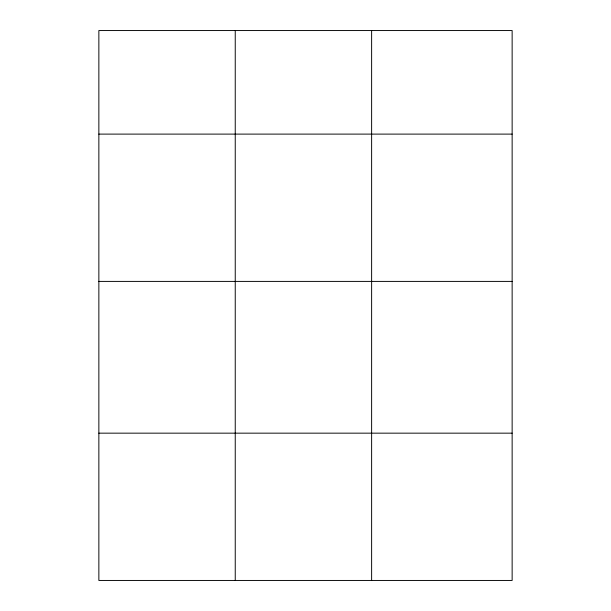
<?xml version="1.0" encoding="UTF-8"?>
<svg xmlns="http://www.w3.org/2000/svg" width="611" height="611" viewBox="0 0 611 611"><rect width="100%" height="100%" fill="white"/><g stroke="black" fill="none" stroke-linecap="round" stroke-linejoin="round"><path stroke-width="0.92" d="M512.14 281.404L512.14 30.55L98.86 30.55L98.86 580.45L512.14 580.45L512.14 281.404L98.86 281.404M98.86 134.107L512.14 134.107M98.86 433.161L512.14 433.161M371.625 30.55L371.625 580.45M235.243 30.55L235.243 580.45"/></g></svg>
